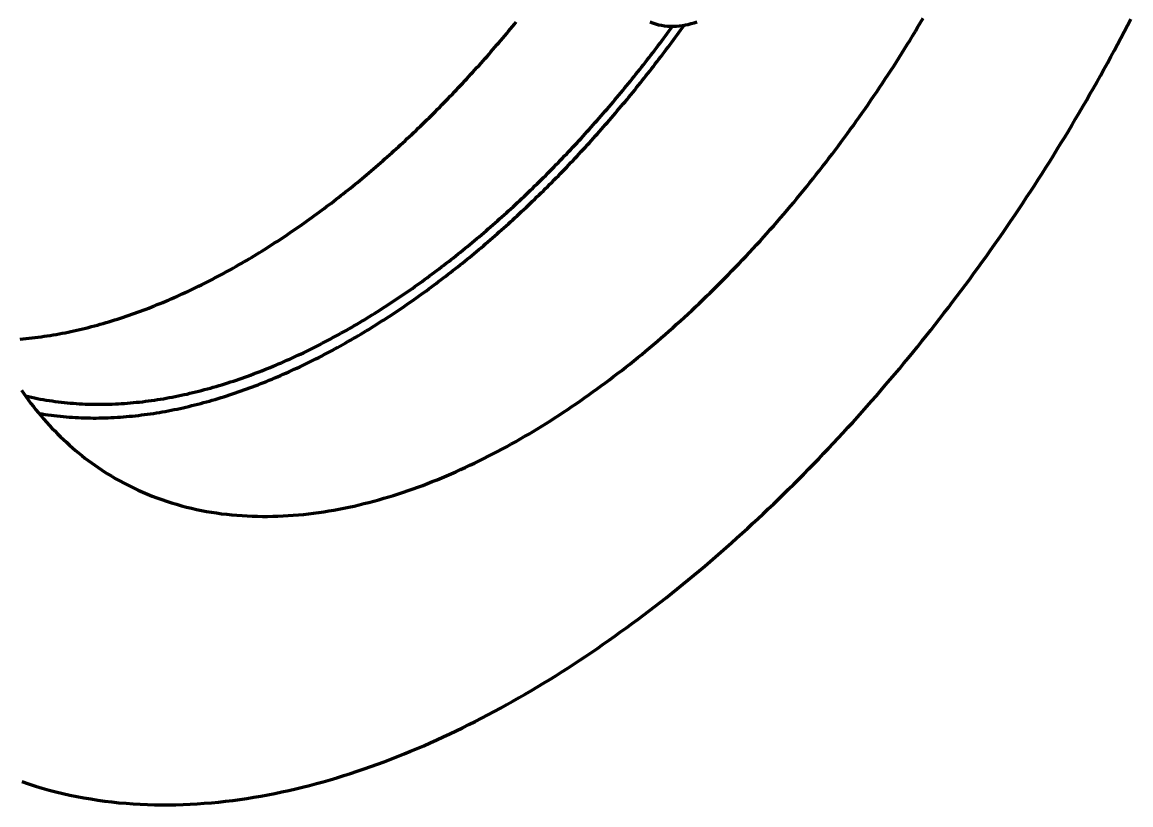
# Model space of a CAD drawing. Header units: millimetres. Extents: x 0 to 841, y 0 to 594.
# Drawn here: x 433.61 to 463.07, y 143.92 to 164.72 of the extents above; entities that cross this region are included whole.
import ezdxf

# ---------------------------------------------------------------- set-up
doc = ezdxf.new("R2010")
doc.units = ezdxf.units.MM
doc.layers.add('01-VISIBLE', color=7, linetype='CONTINUOUS', lineweight=70)

msp = doc.modelspace()

# ---------------------------------------------------------------- linework, layer by layer
at = {"layer": '01-VISIBLE'}
for points in [[(433.564, 156.298), (433.644, 156.305), (433.724, 156.313), (433.803, 156.321), (433.883, 156.331), (433.962, 156.34), (434.042, 156.351), (434.121, 156.361), (434.201, 156.373), (434.28, 156.385), (434.359, 156.398), (434.438, 156.411), (434.517, 156.424), (434.596, 156.439), (434.675, 156.454), (434.754, 156.469), (434.832, 156.485), (434.911, 156.501), (434.989, 156.518), (435.067, 156.536), (435.145, 156.554), (435.223, 156.572), (435.301, 156.591), (435.379, 156.611), (435.457, 156.631), (435.534, 156.651), (435.612, 156.672), (435.689, 156.693), (435.766, 156.715), (435.843, 156.738), (435.92, 156.76), (435.996, 156.784), (436.073, 156.807), (436.149, 156.832), (436.226, 156.856), (436.302, 156.881), (436.378, 156.907), (436.454, 156.932), (436.53, 156.959), (436.605, 156.985), (436.681, 157.013), (436.756, 157.04), (436.831, 157.068), (436.906, 157.096), (436.981, 157.125), (437.056, 157.154), (437.13, 157.184), (437.204, 157.214), (437.279, 157.244), (437.353, 157.274), (437.427, 157.305), (437.501, 157.337), (437.574, 157.369), (437.648, 157.401), (437.721, 157.433), (437.794, 157.466), (437.867, 157.499), (437.94, 157.533), (438.013, 157.566), (438.085, 157.601), (438.157, 157.635), (438.23, 157.67), (438.302, 157.705), (438.374, 157.74), (438.445, 157.776), (438.517, 157.812), (438.588, 157.849), (438.66, 157.886), (438.731, 157.923), (438.802, 157.96), (438.872, 157.998), (438.943, 158.036), (439.013, 158.074), (439.084, 158.112), (439.154, 158.151), (439.224, 158.19), (439.294, 158.23), (439.363, 158.27), (439.433, 158.31), (439.502, 158.35), (439.571, 158.39), (439.64, 158.431), (439.709, 158.472), (439.778, 158.514), (439.846, 158.555), (439.915, 158.597), (439.983, 158.639), (440.051, 158.682), (440.119, 158.724), (440.186, 158.767), (440.254, 158.81), (440.321, 158.854), (440.389, 158.897), (440.456, 158.941), (440.523, 158.985), (440.589, 159.03), (440.656, 159.074), (440.722, 159.119), (440.789, 159.164), (440.855, 159.21), (440.921, 159.255), (440.987, 159.301), (441.052, 159.347), (441.118, 159.393), (441.183, 159.44), (441.248, 159.487), (441.313, 159.533), (441.378, 159.581), (441.443, 159.628), (441.507, 159.675), (441.572, 159.723), (441.636, 159.771), (441.7, 159.819), (441.764, 159.868), (441.828, 159.916), (441.891, 159.965), (441.955, 160.014), (442.018, 160.064), (442.081, 160.113), (442.144, 160.163), (442.207, 160.212), (442.269, 160.262), (442.332, 160.313), (442.394, 160.363), (442.456, 160.414), (442.518, 160.464), (442.58, 160.515), (442.642, 160.566), (442.704, 160.618), (442.765, 160.669), (442.826, 160.721), (442.887, 160.773), (442.948, 160.825), (443.009, 160.877), (443.07, 160.93), (443.13, 160.982), (443.191, 161.035), (443.251, 161.088), (443.311, 161.141), (443.371, 161.194), (443.43, 161.248), (443.49, 161.302), (443.549, 161.355), (443.609, 161.409), (443.668, 161.463), (443.727, 161.518), (443.786, 161.572), (443.844, 161.627), (443.903, 161.682), (443.961, 161.737), (444.019, 161.792), (444.077, 161.847), (444.135, 161.902), (444.193, 161.958), (444.251, 162.014), (444.308, 162.07), (444.366, 162.126), (444.423, 162.182), (444.48, 162.238), (444.537, 162.295), (444.593, 162.351), (444.65, 162.408), (444.706, 162.465), (444.763, 162.522), (444.819, 162.58), (444.875, 162.637), (444.93, 162.695), (444.986, 162.752), (445.042, 162.81), (445.097, 162.868), (445.152, 162.926), (445.207, 162.984), (445.262, 163.043), (445.317, 163.101), (445.372, 163.16), (445.426, 163.219), (445.48, 163.278), (445.535, 163.337), (445.589, 163.396), (445.643, 163.455), (445.696, 163.515), (445.75, 163.574), (445.803, 163.634), (445.857, 163.694), (445.91, 163.754), (445.963, 163.814), (446.016, 163.874), (446.068, 163.935), (446.121, 163.995), (446.173, 164.056), (446.226, 164.117), (446.278, 164.178), (446.33, 164.239), (446.382, 164.3), (446.433, 164.361), (446.485, 164.423), (446.536, 164.484), (446.588, 164.546), (446.639, 164.608), (446.69, 164.669), (446.74, 164.731)], [(433.604, 144.536), (433.783, 144.475), (433.964, 144.418), (434.145, 144.363), (434.327, 144.312), (434.51, 144.264), (434.694, 144.22), (434.878, 144.178), (435.064, 144.14), (435.249, 144.105), (435.436, 144.073), (435.623, 144.044), (435.81, 144.018), (435.998, 143.995), (436.186, 143.975), (436.375, 143.959), (436.563, 143.945), (436.752, 143.934), (436.941, 143.926), (437.13, 143.92), (437.319, 143.918), (437.509, 143.918), (437.698, 143.921), (437.887, 143.926), (438.076, 143.935), (438.265, 143.945), (438.453, 143.959), (438.642, 143.974), (438.83, 143.993), (439.018, 144.013), (439.206, 144.036), (439.394, 144.062), (439.581, 144.089), (439.767, 144.119), (439.954, 144.151), (440.14, 144.185), (440.326, 144.222), (440.511, 144.26), (440.696, 144.301), (440.88, 144.343), (441.064, 144.388), (441.247, 144.434), (441.43, 144.483), (441.613, 144.533), (441.794, 144.585), (441.976, 144.639), (442.157, 144.694), (442.337, 144.752), (442.516, 144.811), (442.696, 144.872), (442.874, 144.934), (443.052, 144.998), (443.23, 145.064), (443.406, 145.131), (443.583, 145.2), (443.758, 145.27), (443.933, 145.342), (444.108, 145.415), (444.282, 145.49), (444.455, 145.566), (444.627, 145.644), (444.799, 145.722), (444.971, 145.803), (445.141, 145.884), (445.311, 145.967), (445.481, 146.051), (445.65, 146.136), (445.818, 146.223), (445.986, 146.31), (446.153, 146.399), (446.319, 146.49), (446.485, 146.581), (446.65, 146.673), (446.814, 146.767), (446.978, 146.861), (447.141, 146.957), (447.304, 147.054), (447.465, 147.152), (447.627, 147.251), (447.787, 147.351), (447.947, 147.452), (448.107, 147.554), (448.266, 147.656), (448.424, 147.76), (448.581, 147.865), (448.738, 147.971), (448.894, 148.078), (449.05, 148.185), (449.205, 148.294), (449.359, 148.403), (449.513, 148.513), (449.666, 148.624), (449.818, 148.736), (449.97, 148.849), (450.122, 148.963), (450.272, 149.077), (450.422, 149.192), (450.572, 149.308), (450.72, 149.425), (450.869, 149.543), (451.016, 149.661), (451.163, 149.78), (451.309, 149.9), (451.455, 150.021), (451.6, 150.142), (451.745, 150.264), (451.889, 150.387), (452.032, 150.511), (452.175, 150.635), (452.317, 150.76), (452.458, 150.885), (452.599, 151.012), (452.74, 151.138), (452.879, 151.266), (453.018, 151.394), (453.157, 151.523), (453.295, 151.653), (453.432, 151.783), (453.569, 151.913), (453.705, 152.045), (453.841, 152.177), (453.975, 152.309), (454.11, 152.443), (454.244, 152.576), (454.377, 152.711), (454.509, 152.846), (454.641, 152.981), (454.773, 153.117), (454.904, 153.254), (455.034, 153.391), (455.164, 153.529), (455.293, 153.667), (455.421, 153.806), (455.549, 153.945), (455.677, 154.085), (455.803, 154.225), (455.929, 154.366), (456.055, 154.508), (456.18, 154.65), (456.305, 154.792), (456.428, 154.935), (456.552, 155.079), (456.674, 155.223), (456.797, 155.367), (456.918, 155.512), (457.039, 155.658), (457.16, 155.803), (457.279, 155.95), (457.399, 156.097), (457.517, 156.244), (457.636, 156.392), (457.753, 156.54), (457.87, 156.689), (457.986, 156.838), (458.102, 156.987), (458.218, 157.137), (458.332, 157.288), (458.446, 157.439), (458.56, 157.59), (458.673, 157.742), (458.785, 157.894), (458.897, 158.047), (459.008, 158.2), (459.119, 158.353), (459.229, 158.507), (459.338, 158.661), (459.447, 158.816), (459.556, 158.971), (459.663, 159.126), (459.771, 159.282), (459.877, 159.439), (459.983, 159.595), (460.089, 159.752), (460.194, 159.91), (460.298, 160.068), (460.402, 160.226), (460.505, 160.384), (460.607, 160.543), (460.709, 160.703), (460.811, 160.863), (460.911, 161.023), (461.012, 161.183), (461.111, 161.344), (461.21, 161.505), (461.309, 161.667), (461.406, 161.829), (461.504, 161.991), (461.6, 162.153), (461.696, 162.316), (461.792, 162.48), (461.887, 162.643), (461.981, 162.807), (462.075, 162.972), (462.168, 163.136), (462.26, 163.301), (462.352, 163.467), (462.444, 163.632), (462.534, 163.798), (462.624, 163.965), (462.714, 164.132), (462.803, 164.299), (462.891, 164.466), (462.979, 164.634), (463.066, 164.801)], [(434.062, 154.321), (434.141, 154.308), (434.221, 154.296), (434.3, 154.284), (434.38, 154.274), (434.459, 154.264), (434.539, 154.255), (434.619, 154.246), (434.699, 154.238), (434.779, 154.231), (434.859, 154.225), (434.939, 154.22), (435.019, 154.215), (435.099, 154.211), (435.179, 154.207), (435.259, 154.205), (435.34, 154.203), (435.42, 154.202), (435.5, 154.201), (435.581, 154.201), (435.661, 154.202), (435.741, 154.203), (435.821, 154.206), (435.902, 154.208), (435.982, 154.212), (436.062, 154.216), (436.142, 154.221), (436.222, 154.226), (436.302, 154.232), (436.382, 154.239), (436.462, 154.246), (436.542, 154.254), (436.622, 154.262), (436.702, 154.271), (436.781, 154.281), (436.861, 154.291), (436.94, 154.302), (437.02, 154.313), (437.099, 154.325), (437.179, 154.338), (437.258, 154.351), (437.337, 154.364), (437.416, 154.378), (437.495, 154.393), (437.574, 154.408), (437.652, 154.424), (437.731, 154.44), (437.809, 154.457), (437.888, 154.474), (437.966, 154.492), (438.044, 154.51), (438.122, 154.529), (438.2, 154.549), (438.278, 154.568), (438.356, 154.589), (438.433, 154.609), (438.511, 154.63), (438.588, 154.652), (438.665, 154.674), (438.742, 154.697), (438.819, 154.72), (438.896, 154.743), (438.973, 154.767), (439.049, 154.792), (439.125, 154.816), (439.202, 154.841), (439.278, 154.867), (439.354, 154.893), (439.429, 154.92), (439.505, 154.946), (439.581, 154.974), (439.656, 155.001), (439.731, 155.029), (439.806, 155.058), (439.881, 155.087), (439.956, 155.116), (440.03, 155.145), (440.105, 155.175), (440.179, 155.206), (440.253, 155.236), (440.327, 155.267), (440.401, 155.299), (440.475, 155.331), (440.549, 155.363), (440.622, 155.395), (440.695, 155.428), (440.768, 155.461), (440.841, 155.495), (440.914, 155.529), (440.987, 155.563), (441.059, 155.597), (441.132, 155.632), (441.204, 155.667), (441.276, 155.703), (441.348, 155.739), (441.419, 155.775), (441.491, 155.811), (441.562, 155.848), (441.633, 155.885), (441.704, 155.922), (441.775, 155.96), (441.846, 155.998), (441.917, 156.036), (441.987, 156.074), (442.057, 156.113), (442.128, 156.152), (442.197, 156.192), (442.267, 156.231), (442.337, 156.271), (442.406, 156.311), (442.476, 156.352), (442.545, 156.393), (442.614, 156.434), (442.683, 156.475), (442.751, 156.516), (442.82, 156.558), (442.888, 156.6), (442.957, 156.643), (443.025, 156.685), (443.093, 156.728), (443.16, 156.771), (443.228, 156.814), (443.295, 156.858), (443.363, 156.902), (443.43, 156.946), (443.497, 156.99), (443.563, 157.035), (443.63, 157.079), (443.697, 157.124), (443.763, 157.169), (443.829, 157.215), (443.895, 157.261), (443.961, 157.306), (444.027, 157.353), (444.092, 157.399), (444.158, 157.445), (444.223, 157.492), (444.288, 157.539), (444.353, 157.586), (444.418, 157.634), (444.482, 157.681), (444.547, 157.729), (444.611, 157.777), (444.675, 157.826), (444.739, 157.874), (444.803, 157.923), (444.867, 157.972), (444.93, 158.021), (444.994, 158.07), (445.057, 158.119), (445.12, 158.169), (445.183, 158.219), (445.246, 158.269), (445.308, 158.319), (445.371, 158.37), (445.433, 158.42), (445.495, 158.471), (445.557, 158.522), (445.619, 158.573), (445.681, 158.624), (445.742, 158.676), (445.804, 158.728), (445.865, 158.78), (445.926, 158.832), (445.987, 158.884), (446.048, 158.936), (446.108, 158.989), (446.169, 159.042), (446.229, 159.095), (446.289, 159.148), (446.349, 159.201), (446.409, 159.255), (446.469, 159.308), (446.529, 159.362), (446.588, 159.416), (446.647, 159.47), (446.706, 159.524), (446.765, 159.579), (446.824, 159.633), (446.883, 159.688), (446.941, 159.743), (447, 159.798), (447.058, 159.853), (447.116, 159.909), (447.174, 159.964), (447.232, 160.02), (447.29, 160.076), (447.347, 160.132), (447.404, 160.188), (447.462, 160.244), (447.519, 160.301), (447.576, 160.357), (447.632, 160.414), (447.689, 160.471), (447.746, 160.528), (447.802, 160.585), (447.858, 160.643), (447.914, 160.7), (447.97, 160.758), (448.026, 160.815), (448.081, 160.873), (448.137, 160.931), (448.192, 160.99), (448.247, 161.048), (448.302, 161.106), (448.357, 161.165), (448.412, 161.224), (448.466, 161.283), (448.521, 161.342), (448.575, 161.401), (448.629, 161.46), (448.683, 161.519), (448.737, 161.579), (448.791, 161.639), (448.844, 161.698), (448.898, 161.758), (448.951, 161.818), (449.004, 161.878), (449.057, 161.939), (449.11, 161.999), (449.163, 162.06), (449.215, 162.12), (449.268, 162.181), (449.32, 162.242), (449.372, 162.303), (449.424, 162.364), (449.476, 162.426), (449.527, 162.487), (449.579, 162.549), (449.63, 162.61), (449.682, 162.672), (449.733, 162.734), (449.784, 162.796), (449.835, 162.858), (449.885, 162.92), (449.936, 162.983), (449.986, 163.045), (450.036, 163.108), (450.086, 163.171), (450.136, 163.234), (450.186, 163.296), (450.236, 163.36), (450.285, 163.423), (450.335, 163.486), (450.384, 163.549), (450.433, 163.613), (450.482, 163.677), (450.531, 163.74), (450.58, 163.804), (450.628, 163.868), (450.676, 163.932), (450.725, 163.996), (450.773, 164.061), (450.821, 164.125), (450.868, 164.189), (450.916, 164.254), (450.964, 164.319), (451.011, 164.384), (451.058, 164.448), (451.105, 164.513), (451.152, 164.579), (451.199, 164.644)], [(436.087, 152.597), (436.205, 152.53), (436.325, 152.466), (436.446, 152.403), (436.569, 152.343), (436.692, 152.285), (436.816, 152.23), (436.942, 152.177), (437.068, 152.126), (437.195, 152.077), (437.323, 152.031), (437.452, 151.987), (437.582, 151.946), (437.713, 151.907), (437.844, 151.87), (437.975, 151.835), (438.108, 151.803), (438.241, 151.773), (438.374, 151.746), (438.508, 151.72), (438.642, 151.697), (438.777, 151.677), (438.912, 151.658), (439.047, 151.642), (439.182, 151.627), (439.318, 151.615), (439.454, 151.605), (439.59, 151.597), (439.726, 151.591), (439.862, 151.588), (439.998, 151.586), (440.135, 151.586), (440.271, 151.588), (440.407, 151.592), (440.543, 151.598), (440.679, 151.606), (440.815, 151.615), (440.951, 151.627), (441.086, 151.64), (441.221, 151.655), (441.357, 151.671), (441.492, 151.689), (441.626, 151.709), (441.761, 151.731), (441.895, 151.754), (442.029, 151.778), (442.163, 151.805), (442.296, 151.832), (442.429, 151.861), (442.562, 151.892), (442.694, 151.924), (442.826, 151.958), (442.958, 151.992), (443.089, 152.029), (443.22, 152.066), (443.351, 152.105), (443.481, 152.145), (443.611, 152.186), (443.74, 152.229), (443.869, 152.273), (443.998, 152.318), (444.126, 152.364), (444.254, 152.411), (444.381, 152.459), (444.508, 152.509), (444.634, 152.56), (444.76, 152.611), (444.886, 152.664), (445.011, 152.718), (445.136, 152.773), (445.26, 152.828), (445.384, 152.885), (445.507, 152.943), (445.63, 153.001), (445.753, 153.061), (445.875, 153.122), (445.996, 153.183), (446.117, 153.245), (446.238, 153.309), (446.358, 153.373), (446.478, 153.437), (446.597, 153.503), (446.716, 153.57), (446.834, 153.637), (446.952, 153.705), (447.07, 153.774), (447.187, 153.844), (447.303, 153.914), (447.42, 153.986), (447.535, 154.057), (447.65, 154.13), (447.765, 154.204), (447.879, 154.278), (447.993, 154.352), (448.107, 154.428), (448.22, 154.504), (448.332, 154.581), (448.444, 154.658), (448.556, 154.736), (448.667, 154.815), (448.778, 154.895), (448.888, 154.975), (448.998, 155.055), (449.107, 155.136), (449.216, 155.218), (449.324, 155.301), (449.432, 155.384), (449.54, 155.467), (449.647, 155.551), (449.754, 155.636), (449.86, 155.721), (449.966, 155.807), (450.071, 155.893), (450.176, 155.98), (450.281, 156.067), (450.385, 156.155), (450.488, 156.244), (450.591, 156.333), (450.694, 156.422), (450.796, 156.512), (450.898, 156.602), (451, 156.693), (451.101, 156.785), (451.201, 156.877), (451.302, 156.969), (451.401, 157.062), (451.501, 157.155), (451.599, 157.249), (451.698, 157.343), (451.796, 157.437), (451.893, 157.532), (451.991, 157.628), (452.087, 157.724), (452.184, 157.82), (452.28, 157.917), (452.375, 158.014), (452.47, 158.111), (452.565, 158.209), (452.659, 158.308), (452.753, 158.406), (452.846, 158.506), (452.939, 158.605), (453.032, 158.705), (453.124, 158.806), (453.215, 158.906), (453.307, 159.007), (453.398, 159.109), (453.488, 159.211), (453.578, 159.313), (453.668, 159.415), (453.757, 159.518), (453.846, 159.622), (453.934, 159.725), (454.022, 159.829), (454.109, 159.934), (454.197, 160.038), (454.283, 160.143), (454.37, 160.249), (454.455, 160.355), (454.541, 160.461), (454.626, 160.567), (454.711, 160.674), (454.795, 160.781), (454.879, 160.888), (454.962, 160.996), (455.045, 161.104), (455.128, 161.212), (455.21, 161.321), (455.291, 161.43), (455.373, 161.539), (455.454, 161.649), (455.534, 161.759), (455.614, 161.869), (455.694, 161.979), (455.773, 162.09), (455.852, 162.201), (455.93, 162.312), (456.008, 162.424), (456.086, 162.536), (456.163, 162.648), (456.24, 162.761), (456.316, 162.874), (456.392, 162.987), (456.468, 163.1), (456.543, 163.214), (456.617, 163.328), (456.692, 163.442), (456.766, 163.556), (456.839, 163.671), (456.912, 163.786), (456.984, 163.901), (457.057, 164.017), (457.128, 164.133), (457.2, 164.249), (457.271, 164.365), (457.341, 164.482), (457.411, 164.598), (457.481, 164.715), (457.55, 164.833)], [(450.288, 164.732), (450.363, 164.703), (450.439, 164.678), (450.516, 164.657), (450.594, 164.641), (450.674, 164.629), (450.753, 164.621), (450.833, 164.617), (450.913, 164.617), (450.993, 164.62), (451.073, 164.627), (451.153, 164.637), (451.232, 164.65), (451.31, 164.665), (451.388, 164.684), (451.465, 164.705), (451.542, 164.729)], [(433.702, 154.789), (433.78, 154.771), (433.858, 154.753), (433.937, 154.736), (434.015, 154.721), (434.094, 154.706), (434.173, 154.691), (434.252, 154.678), (434.331, 154.665), (434.411, 154.654), (434.49, 154.642), (434.569, 154.632), (434.649, 154.623), (434.729, 154.614), (434.808, 154.606), (434.888, 154.599), (434.968, 154.592), (435.048, 154.586), (435.128, 154.581), (435.208, 154.577), (435.288, 154.573), (435.368, 154.571), (435.448, 154.568), (435.529, 154.567), (435.609, 154.566), (435.689, 154.566), (435.769, 154.567), (435.849, 154.568), (435.929, 154.57), (436.009, 154.573), (436.09, 154.576), (436.17, 154.58), (436.25, 154.585), (436.33, 154.59), (436.41, 154.596), (436.489, 154.603), (436.569, 154.61), (436.649, 154.618), (436.729, 154.626), (436.808, 154.635), (436.888, 154.645), (436.968, 154.655), (437.047, 154.666), (437.126, 154.677), (437.206, 154.689), (437.285, 154.702), (437.364, 154.715), (437.443, 154.729), (437.522, 154.743), (437.6, 154.758), (437.679, 154.773), (437.758, 154.789), (437.836, 154.805), (437.915, 154.822), (437.993, 154.839), (438.071, 154.857), (438.149, 154.876), (438.227, 154.895), (438.305, 154.914), (438.382, 154.934), (438.46, 154.955), (438.537, 154.975), (438.614, 154.997), (438.692, 155.019), (438.769, 155.041), (438.845, 155.064), (438.922, 155.087), (438.999, 155.11), (439.075, 155.135), (439.152, 155.159), (439.228, 155.184), (439.304, 155.209), (439.38, 155.235), (439.455, 155.261), (439.531, 155.288), (439.606, 155.315), (439.682, 155.343), (439.757, 155.371), (439.832, 155.399), (439.907, 155.428), (439.981, 155.457), (440.056, 155.486), (440.13, 155.516), (440.205, 155.546), (440.279, 155.577), (440.353, 155.608), (440.427, 155.639), (440.5, 155.671), (440.574, 155.703), (440.647, 155.735), (440.72, 155.768), (440.793, 155.801), (440.866, 155.834), (440.939, 155.868), (441.011, 155.902), (441.084, 155.937), (441.156, 155.972), (441.228, 156.007), (441.3, 156.042), (441.371, 156.078), (441.443, 156.114), (441.514, 156.15), (441.586, 156.187), (441.657, 156.224), (441.728, 156.261), (441.799, 156.299), (441.869, 156.337), (441.94, 156.375), (442.01, 156.414), (442.08, 156.452), (442.15, 156.492), (442.22, 156.531), (442.29, 156.571), (442.359, 156.611), (442.428, 156.651), (442.498, 156.691), (442.567, 156.732), (442.635, 156.773), (442.704, 156.814), (442.773, 156.856), (442.841, 156.898), (442.909, 156.94), (442.977, 156.982), (443.045, 157.025), (443.113, 157.068), (443.18, 157.111), (443.248, 157.154), (443.315, 157.198), (443.382, 157.242), (443.449, 157.286), (443.516, 157.33), (443.583, 157.375), (443.649, 157.42), (443.715, 157.465), (443.781, 157.51), (443.847, 157.556), (443.913, 157.601), (443.979, 157.647), (444.044, 157.694), (444.11, 157.74), (444.175, 157.787), (444.24, 157.834), (444.305, 157.881), (444.369, 157.928), (444.434, 157.976), (444.498, 158.023), (444.563, 158.071), (444.627, 158.119), (444.691, 158.168), (444.754, 158.216), (444.818, 158.265), (444.881, 158.314), (444.945, 158.363), (445.008, 158.413), (445.071, 158.462), (445.134, 158.512), (445.196, 158.562), (445.259, 158.612), (445.321, 158.663), (445.383, 158.713), (445.445, 158.764), (445.507, 158.815), (445.569, 158.866), (445.631, 158.917), (445.692, 158.969), (445.753, 159.021), (445.815, 159.072), (445.875, 159.124), (445.936, 159.177), (445.997, 159.229), (446.057, 159.282), (446.118, 159.334), (446.178, 159.387), (446.238, 159.44), (446.298, 159.494), (446.358, 159.547), (446.417, 159.601), (446.477, 159.655), (446.536, 159.708), (446.595, 159.763), (446.654, 159.817), (446.713, 159.871), (446.772, 159.926), (446.83, 159.981), (446.889, 160.036), (446.947, 160.091), (447.005, 160.146), (447.063, 160.201), (447.121, 160.257), (447.178, 160.313), (447.236, 160.369), (447.293, 160.425), (447.35, 160.481), (447.407, 160.537), (447.464, 160.594), (447.521, 160.65), (447.577, 160.707), (447.634, 160.764), (447.69, 160.821), (447.746, 160.878), (447.802, 160.936), (447.858, 160.993), (447.914, 161.051), (447.969, 161.109), (448.025, 161.167), (448.08, 161.225), (448.135, 161.283), (448.19, 161.341), (448.245, 161.4), (448.299, 161.458), (448.354, 161.517), (448.408, 161.576), (448.462, 161.635), (448.516, 161.694), (448.57, 161.754), (448.624, 161.813), (448.678, 161.873), (448.731, 161.932), (448.785, 161.992), (448.838, 162.052), (448.891, 162.112), (448.944, 162.173), (448.996, 162.233), (449.049, 162.294), (449.101, 162.354), (449.154, 162.415), (449.206, 162.476), (449.258, 162.537), (449.31, 162.598), (449.361, 162.659), (449.413, 162.721), (449.464, 162.782), (449.516, 162.844), (449.567, 162.906), (449.618, 162.967), (449.668, 163.029), (449.719, 163.091), (449.77, 163.154), (449.82, 163.216), (449.87, 163.278), (449.92, 163.341), (449.97, 163.404), (450.02, 163.467), (450.07, 163.53), (450.119, 163.593), (450.169, 163.656), (450.218, 163.719), (450.267, 163.782), (450.316, 163.846), (450.365, 163.909), (450.413, 163.973), (450.462, 164.037), (450.51, 164.101), (450.558, 164.165), (450.606, 164.229), (450.654, 164.293), (450.702, 164.358), (450.75, 164.422), (450.797, 164.487), (450.845, 164.552), (450.892, 164.616)], [(433.596, 154.941), (433.657, 154.852), (433.719, 154.765), (433.783, 154.678), (433.848, 154.591), (433.913, 154.506), (433.98, 154.421), (434.048, 154.338), (434.117, 154.255), (434.188, 154.173), (434.259, 154.092), (434.331, 154.012), (434.405, 153.933), (434.479, 153.856), (434.555, 153.779), (434.631, 153.703), (434.709, 153.628), (434.788, 153.555), (434.868, 153.482), (434.948, 153.411), (435.03, 153.341), (435.113, 153.272), (435.197, 153.204), (435.282, 153.137), (435.368, 153.072), (435.454, 153.008), (435.542, 152.945), (435.631, 152.884), (435.72, 152.824), (435.811, 152.765), (435.902, 152.708), (435.994, 152.652), (436.087, 152.597)]]:
    msp.add_lwpolyline(points, dxfattribs=at)

doc.saveas('drawing.dxf')
